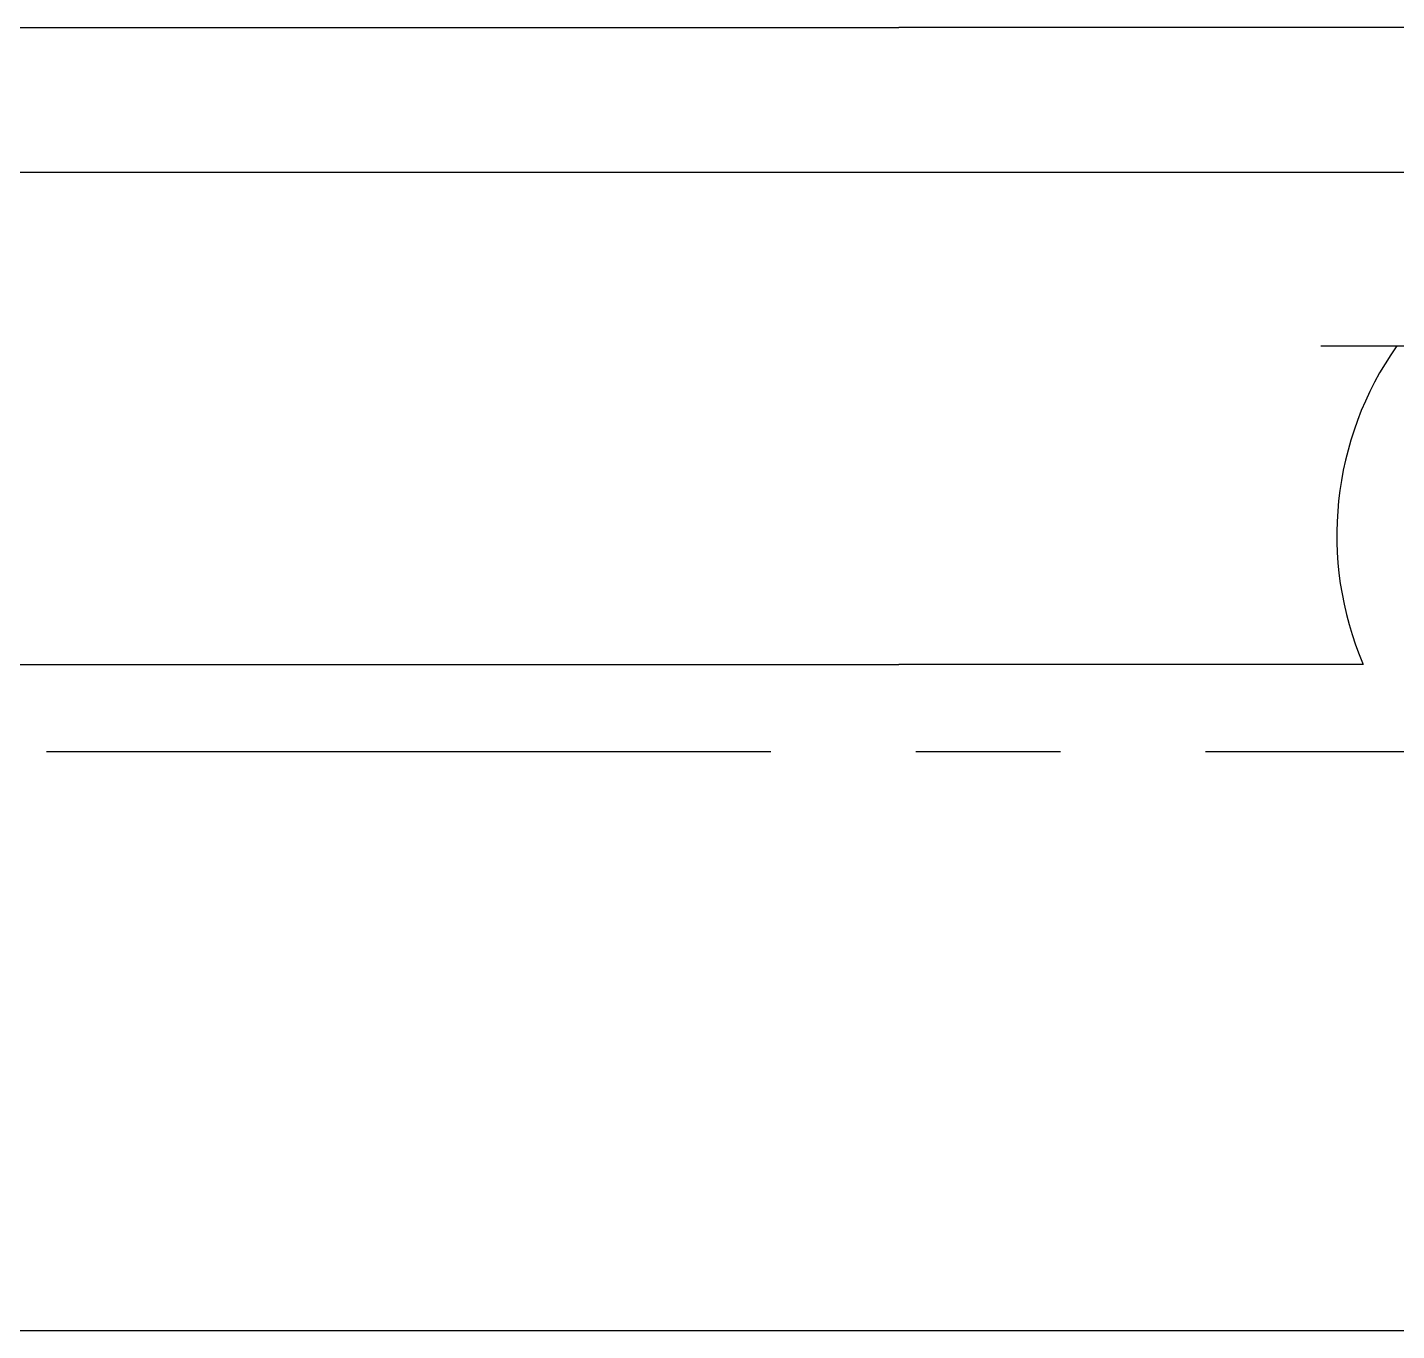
# Model space of a CAD drawing. Header units: inches. Extents: x 0 to 77285, y -118 to 40065.
# Drawn here: x 21151.6 to 21163.42, y 2643.84 to 2655.09 of the extents above; entities that cross this region are included whole.
import ezdxf

# ---------------------------------------------------------------- set-up
doc = ezdxf.new("R2010")
doc.units = ezdxf.units.IN
doc.header["$LTSCALE"] = 5
doc.header["$MEASUREMENT"] = 0
doc.linetypes.add('CENTER', pattern=[2, 1.25, -0.25, 0.25, -0.25])
for name, color, linetype in [('11', 1, 'CENTER'), ('44', 4, 'Continuous'), ('55', 5, 'Continuous')]:
    doc.layers.add(name, color=color, linetype=linetype)

# ---------------------------------------------------------------- blocks, each defined once
blk = doc.blocks.new('A$C674316cb')
for p, q in [((40.5, 170), (40.5, 5145)), ((50.5, 170), (50.5, 5145))]:
    blk.add_line(p, q)
at = {"layer": '11'}
blk.add_line((45.5, 170), (45.5, 5145), dxfattribs=at)
blk = doc.blocks.new('A$Cd39330c3E')
at = {"layer": '11'}
blk.add_line((-17, 0), (1, 0), dxfattribs=at)
blk = doc.blocks.new('A$Ce6d7c87e')
for p, q in [((-235.504, -18.75), (-227.642, -18.75)), ((-223.056, -18.75), (-227.642, -18.75)), ((-235.504, -24.25), (-227.642, -24.25)), ((-223.636, -24.25), (-227.642, -24.25))]:
    blk.add_line(p, q)
blk.add_arc((-221.014, -23.136), 2.848, 144.9444, 203.0267)
blk = doc.blocks.new('A$Cdd77d11a')
for p, q in [((-40.504, -18.75), (-32.642, -18.75)), ((-28.056, -18.75), (-32.642, -18.75)), ((-40.504, -24.25), (-32.642, -24.25)), ((-28.636, -24.25), (-32.642, -24.25))]:
    blk.add_line(p, q)
blk.add_arc((-26.014, -23.136), 2.848, 144.9444, 203.0267)
blk = doc.blocks.new('A$C0d65e141')
at = {"layer": '44'}
blk.add_blockref('A$Cd39330c3E', (-207, 98, 0), dxfattribs=at)
at = {"layer": '55'}
for name, p in [('A$Ce6d7c87e', (0, 119.5)), ('A$Cdd77d11a', (-195, 119.5))]:
    blk.add_blockref(name, p, dxfattribs=at)
blk = doc.blocks.new('A$C4ccd2fab')
blk.add_blockref('A$C0d65e141', (0, -34.5))
blk = doc.blocks.new('A$C46a7a1d0')
blk.add_blockref('A$C4ccd2fab', (0, 0, 0))

msp = doc.modelspace()

# ---------------------------------------------------------------- block references
at = {"rotation": 270}
msp.add_blockref('A$C674316cb', (16541.76552788, 2694.33538786), dxfattribs=at)
msp.add_blockref('A$C46a7a1d0', (21386.76167971, 2588.83538786))

doc.saveas('drawing.dxf')
